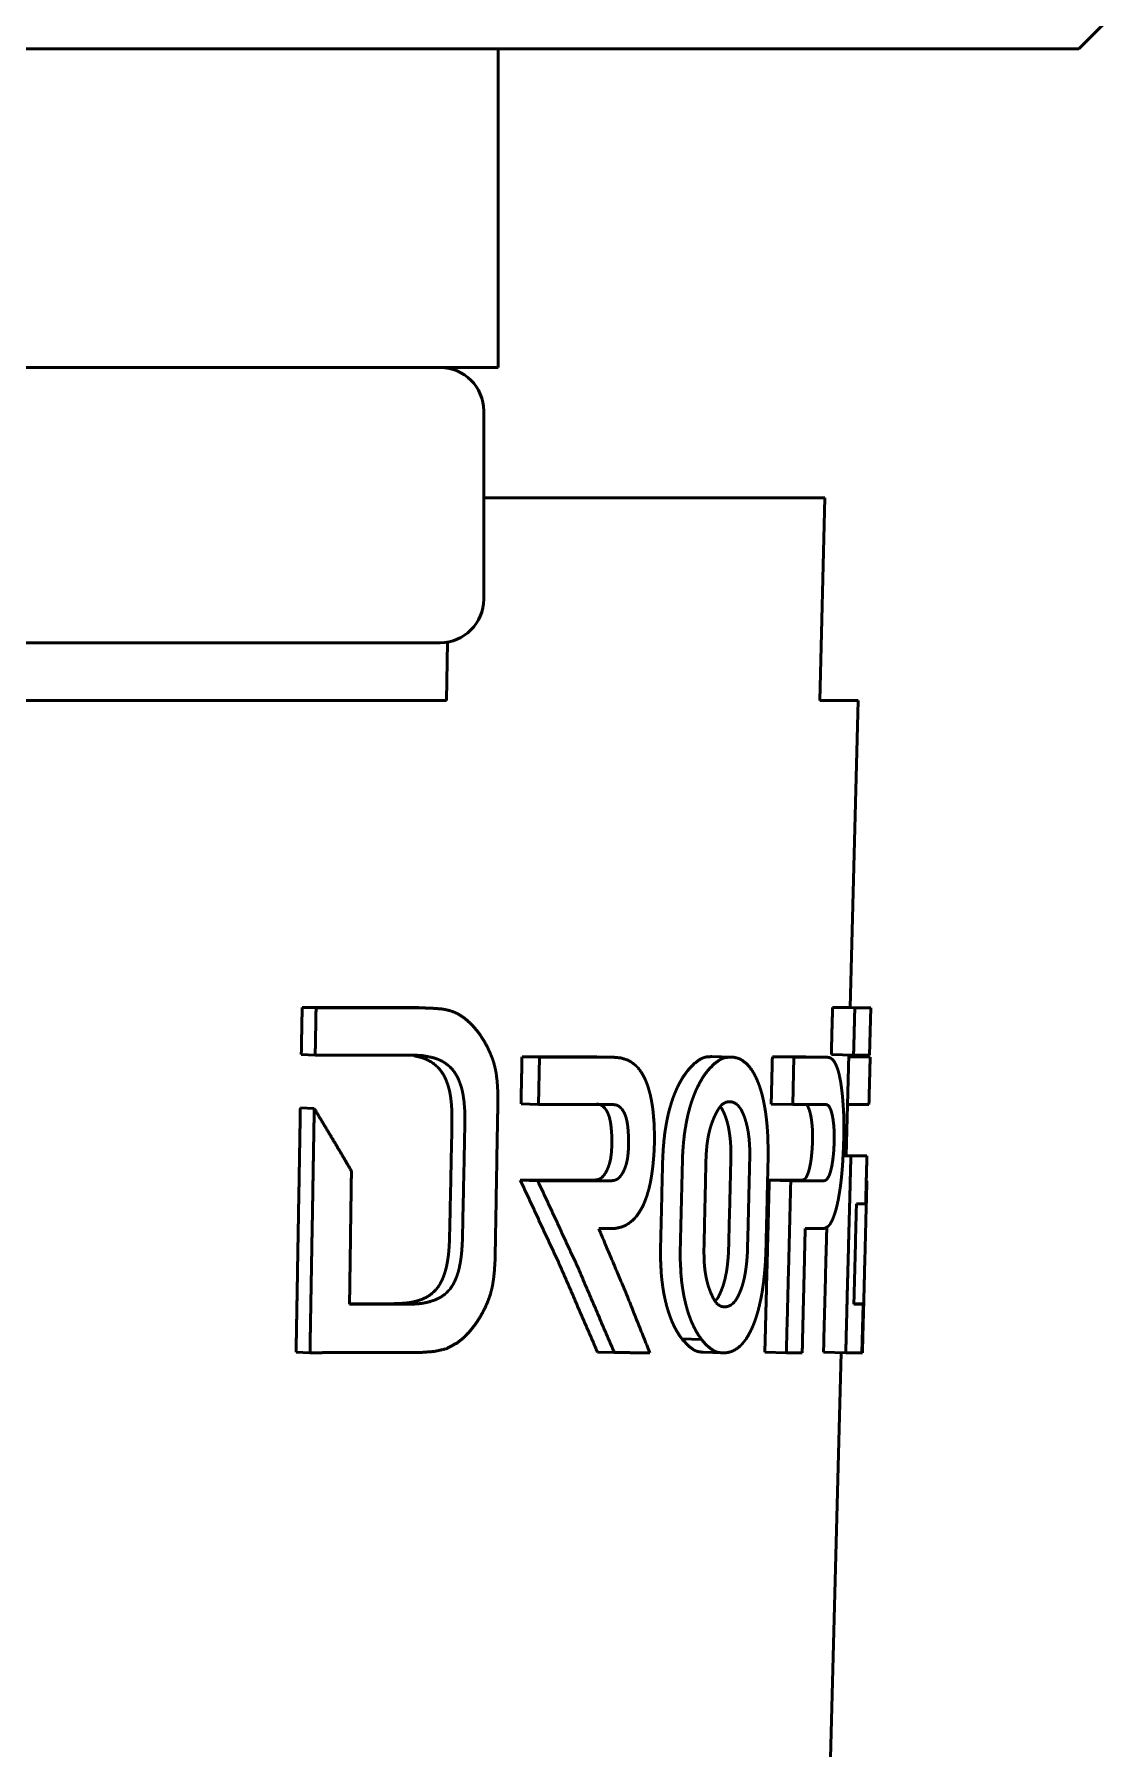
# Paper-space layout 'Layout1' of a CAD drawing. Header units: millimetres. Extents: x 69 to 348, y 30 to 269.
# Drawn here: x 239.62 to 254.44, y 132.96 to 156.63 of the extents above; entities that cross this region are included whole.
import ezdxf

# ---------------------------------------------------------------- set-up
doc = ezdxf.new("R2010")
doc.units = ezdxf.units.MM
doc.layers.add('170', color=7, linetype='Continuous', true_color=0xffffff)

psp = doc.layouts.get("Layout1")

# ---------------------------------------------------------------- linework, layer by layer
at = {"layer": '170', "color": 155, "linetype": 'Continuous', "lineweight": 50}
for p, q in [((254.042, 156.429), (254.442, 156.829)), ((246.028, 152.029), (246.028, 156.429)), ((239.915, 152.029), (237.137, 152.029)), ((245.828, 148.829), (245.828, 151.429)), ((250.537, 150.229), (250.466, 147.429)), ((245.313, 147.429), (245.328, 148.238)), ((250.887, 143.194), (250.998, 147.429)), ((243.514, 143.186), (243.322, 143.194)), ((244.934, 143.192), (244.709, 143.194)), ((245.117, 143.184), (244.934, 143.192)), ((250.951, 143.186), (250.644, 143.194)), ((251.168, 143.186), (250.881, 143.194)), ((251.155, 142.536), (251.172, 143.186)), ((243.502, 142.536), (243.31, 142.545)), ((246.599, 142.505), (246.357, 142.513)), ((246.599, 142.505), (246.585, 141.851)), ((247.644, 142.504), (247.41, 142.512)), ((249.243, 142.507), (248.977, 142.515)), ((250.11, 142.505), (249.813, 142.513)), ((250.11, 142.505), (250.094, 141.851)), ((250.578, 142.505), (250.575, 142.505)), ((250.934, 142.536), (250.627, 142.544)), ((250.833, 141.15), (250.87, 142.538)), ((251.163, 142.505), (250.869, 142.512)), ((243.489, 141.797), (243.297, 141.805)), ((246.585, 141.851), (246.343, 141.86)), ((250.094, 141.851), (249.797, 141.859)), ((251.146, 141.851), (250.852, 141.859)), ((250.897, 141.142), (250.788, 141.145)), ((251.118, 141.142), (250.831, 141.15)), ((246.574, 140.801), (246.333, 140.81)), ((250.067, 140.801), (249.77, 140.81)), ((251.118, 140.801), (251.109, 140.802)), ((244.587, 139.103), (243.978, 139.103)), ((251.054, 139.099), (250.938, 139.102)), ((251.065, 139.098), (250.938, 139.098)), ((251.047, 138.426), (251.065, 139.098)), ((248.835, 138.609), (248.565, 138.617)), ((243.43, 138.426), (243.238, 138.435)), ((247.631, 138.427), (247.398, 138.435)), ((248.858, 138.432), (249.125, 138.423)), ((250.006, 138.426), (249.709, 138.434)), ((250.826, 138.426), (250.519, 138.434)), ((250.615, 132.829), (250.762, 138.428)), ((251.056, 138.426), (251.047, 138.426))]:
    psp.add_line(p, q, dxfattribs=at)
for centre, start, end in [((245.228, 151.429), 0, 90), ((245.228, 148.829), 270, 0)]:
    psp.add_arc(centre, 0.6, start, end, dxfattribs=at)
for points, knots in [([(254.042, 156.429), (253.627, 156.429), (252.398, 156.429), (250.402, 156.429), (249.139, 156.429), (246.145, 156.429), (242.624, 156.429), (238.712, 156.429), (234.56, 156.429), (230.325, 156.429), (226.172, 156.429), (222.261, 156.429), (218.74, 156.429), (215.746, 156.429), (213.393, 156.429), (211.773, 156.429), (210.946, 156.429), (210.842, 156.429)], [0, 0, 0.00961, 0.038064, 0.084269, 0.113498, 0.182805, 0.264301, 0.354854, 0.450985, 0.548999, 0.64513, 0.735685, 0.817182, 0.886491, 0.940949, 0.978462, 0.997589, 1, 1]), ([(239.915, 156.429), (240.894, 156.429), (243.021, 156.429), (244.015, 156.429)], [0, 0, 0.238771, 0.757449, 1, 1]), ([(244.015, 156.429), (245.489, 156.429), (246.028, 156.429)], [0, 0, 0.731915, 1, 1]), ([(244.015, 152.029), (243.021, 152.029), (240.894, 152.029), (239.915, 152.029)], [0, 0, 0.242551, 0.761229, 1, 1]), ([(246.028, 152.029), (245.489, 152.029), (244.015, 152.029)], [0, 0, 0.268085, 1, 1]), ([(250.537, 150.229), (249.968, 150.229), (248.251, 150.229), (245.828, 150.229)], [0, 0, 0.120808, 0.485507, 1, 1]), ([(243.258, 148.229), (242.391, 148.229), (240.643, 148.229), (239.32, 148.229), (238.828, 148.229)], [0, 0, 0.195649, 0.590386, 0.889072, 1, 1]), ([(245.228, 148.229), (245.091, 148.229), (244.061, 148.229), (243.258, 148.229)], [0, 0, 0.069715, 0.59215, 1, 1]), ([(237.637, 147.429), (241.745, 147.429), (245.313, 147.429)], [0, 0, 0.535137, 1, 1]), ([(244.709, 143.194), (244.029, 143.194), (243.322, 143.194)], [0, 0, 0.490283, 1, 1]), ([(245.546, 143.058), (245.472, 143.105), (245.395, 143.138), (245.356, 143.15), (245.315, 143.16), (245.274, 143.168), (245.233, 143.174), (245.065, 143.185), (244.894, 143.186)], [0, 0, 0.129012, 0.253128, 0.314559, 0.375976, 0.437589, 0.499417, 0.747976, 1, 1]), ([(245.948, 142.487), (245.916, 142.566), (245.881, 142.642), (245.835, 142.726), (245.785, 142.804), (245.731, 142.877), (245.673, 142.944), (245.611, 143.004), (245.546, 143.058)], [0, 0, 0.1206, 0.238928, 0.373717, 0.50524, 0.633521, 0.758618, 0.880691, 1, 1]), ([(250.885, 143.194), (250.829, 143.194), (250.752, 143.194), (250.644, 143.194)], [0, 0, 0.232827, 0.550672, 1, 1]), ([(251.172, 143.186), (251.057, 143.186), (250.951, 143.186)], [0, 0, 0.518064, 1, 1]), ([(244.832, 142.536), (244.983, 142.528), (245.131, 142.499), (245.167, 142.488), (245.203, 142.474), (245.238, 142.458), (245.273, 142.439), (245.306, 142.418), (245.338, 142.393), (245.354, 142.38), (245.369, 142.365), (245.383, 142.35), (245.398, 142.334), (245.424, 142.3), (245.448, 142.262), (245.459, 142.242), (245.47, 142.222), (245.48, 142.2), (245.489, 142.178), (245.506, 142.133), (245.521, 142.086), (245.533, 142.038), (245.543, 141.989), (245.557, 141.888), (245.565, 141.787), (245.568, 141.684), (245.568, 141.58)], [0, 0, 0.107762, 0.214563, 0.241533, 0.268789, 0.296302, 0.324022, 0.352084, 0.380755, 0.395407, 0.410258, 0.425208, 0.4403, 0.470999, 0.502614, 0.518818, 0.535306, 0.552081, 0.56903, 0.603235, 0.637977, 0.673373, 0.709201, 0.78117, 0.853589, 0.926601, 1, 1]), ([(244.866, 142.526), (244.948, 142.507), (244.985, 142.496), (245.021, 142.482), (245.057, 142.466), (245.091, 142.447), (245.125, 142.426), (245.157, 142.401), (245.173, 142.387), (245.189, 142.373), (245.203, 142.358), (245.218, 142.342), (245.244, 142.307), (245.269, 142.27), (245.28, 142.25), (245.291, 142.229), (245.301, 142.208), (245.31, 142.186), (245.327, 142.141), (245.342, 142.094), (245.355, 142.046), (245.365, 141.996), (245.379, 141.896), (245.387, 141.794), (245.39, 141.692), (245.39, 141.588)], [0, 0, 0.070495, 0.102634, 0.135123, 0.167911, 0.200904, 0.234327, 0.268431, 0.28586, 0.303498, 0.321264, 0.339173, 0.375583, 0.413042, 0.432232, 0.451756, 0.471598, 0.491636, 0.53206, 0.573088, 0.614874, 0.657155, 0.742021, 0.827415, 0.913476, 1, 1]), ([(247.39, 142.513), (246.888, 142.513), (246.357, 142.513)], [0, 0, 0.485776, 1, 1]), ([(248.028, 140.457), (248.057, 140.526), (248.083, 140.598), (248.105, 140.674), (248.124, 140.753), (248.132, 140.793), (248.139, 140.834), (248.146, 140.876), (248.152, 140.917), (248.163, 141), (248.171, 141.085), (248.178, 141.169), (248.182, 141.254), (248.184, 141.297), (248.185, 141.34), (248.185, 141.383), (248.186, 141.425), (248.18, 141.594), (248.166, 141.76), (248.161, 141.801), (248.155, 141.842), (248.148, 141.883), (248.141, 141.923), (248.124, 142), (248.103, 142.075), (248.092, 142.111), (248.079, 142.146), (248.066, 142.18), (248.051, 142.212), (248.02, 142.272), (247.985, 142.325), (247.966, 142.349), (247.947, 142.371), (247.926, 142.392), (247.905, 142.41), (247.862, 142.441), (247.817, 142.466), (247.722, 142.496), (247.624, 142.505)], [0, 0, 0.031725, 0.064432, 0.098166, 0.132925, 0.150645, 0.168455, 0.18629, 0.204168, 0.240057, 0.276128, 0.312383, 0.34883, 0.367129, 0.385418, 0.40364, 0.421795, 0.493828, 0.565034, 0.582727, 0.600377, 0.617919, 0.635241, 0.669172, 0.702184, 0.718366, 0.734281, 0.749797, 0.764851, 0.793633, 0.8208, 0.83387, 0.846575, 0.858851, 0.87074, 0.893611, 0.915667, 0.958041, 1, 1]), ([(248.979, 142.515), (248.899, 142.509), (248.878, 142.504), (248.858, 142.497), (248.837, 142.488), (248.816, 142.478), (248.735, 142.418), (248.656, 142.335)], [0, 0, 0.208301, 0.26344, 0.320058, 0.378662, 0.439282, 0.702419, 1, 1]), ([(249.532, 142.325), (249.468, 142.406), (249.399, 142.462), (249.381, 142.473), (249.363, 142.482), (249.344, 142.489), (249.325, 142.495), (249.286, 142.504), (249.247, 142.507), (249.207, 142.506), (249.167, 142.501), (249.147, 142.496), (249.126, 142.489), (249.106, 142.48), (249.085, 142.47), (249.005, 142.41), (248.926, 142.327)], [0, 0, 0.139593, 0.261282, 0.28977, 0.31776, 0.345397, 0.372685, 0.426448, 0.479945, 0.533912, 0.589143, 0.617595, 0.646831, 0.677137, 0.708512, 0.8451, 1, 1]), ([(250.575, 142.505), (250.495, 142.505), (250.334, 142.505), (250.184, 142.505), (250.11, 142.505)], [0, 0, 0.172917, 0.51973, 0.84203, 1, 1]), ([(250.713, 142.344), (250.697, 142.387), (250.68, 142.423), (250.661, 142.454), (250.641, 142.477), (250.609, 142.498), (250.575, 142.505)], [0, 0, 0.204512, 0.383304, 0.540714, 0.675131, 0.84639, 1, 1]), ([(250.934, 142.536), (251.112, 142.536), (251.155, 142.536)], [0, 0, 0.807635, 1, 1]), ([(246.018, 141.602), (246.023, 141.829), (246.021, 142.055), (246.014, 142.167), (246.001, 142.277), (245.991, 142.331), (245.979, 142.384), (245.965, 142.437), (245.948, 142.487)], [0, 0, 0.25389, 0.507334, 0.633144, 0.757279, 0.818744, 0.879889, 0.940448, 1, 1]), ([(248.656, 142.335), (248.617, 142.285), (248.579, 142.23), (248.543, 142.17), (248.509, 142.105), (248.493, 142.07), (248.477, 142.034), (248.462, 141.997), (248.447, 141.959), (248.42, 141.881), (248.396, 141.799), (248.385, 141.757), (248.374, 141.714), (248.365, 141.67), (248.356, 141.626), (248.34, 141.536), (248.326, 141.445), (248.316, 141.353), (248.308, 141.26), (248.302, 141.166), (248.298, 141.072)], [0, 0, 0.047349, 0.097188, 0.149672, 0.204985, 0.233765, 0.263181, 0.293045, 0.323352, 0.385311, 0.449168, 0.481837, 0.515015, 0.548605, 0.582426, 0.650505, 0.719263, 0.788747, 0.858904, 0.929398, 1, 1]), ([(248.926, 142.327), (248.887, 142.277), (248.85, 142.222), (248.815, 142.162), (248.781, 142.096), (248.764, 142.062), (248.749, 142.026), (248.734, 141.989), (248.719, 141.951), (248.692, 141.873), (248.668, 141.791), (248.657, 141.749), (248.646, 141.706), (248.637, 141.662), (248.628, 141.618), (248.612, 141.528), (248.598, 141.437), (248.588, 141.345), (248.58, 141.252), (248.574, 141.158), (248.571, 141.063)], [0, 0, 0.04723, 0.09699, 0.14942, 0.204698, 0.233474, 0.262886, 0.292748, 0.323053, 0.385019, 0.448891, 0.481581, 0.514769, 0.548377, 0.582207, 0.650316, 0.719115, 0.788632, 0.858833, 0.929362, 1, 1]), ([(249.753, 141.063), (249.754, 141.25), (249.749, 141.433), (249.743, 141.524), (249.735, 141.613), (249.73, 141.657), (249.725, 141.701), (249.719, 141.744), (249.713, 141.786), (249.698, 141.868), (249.681, 141.947), (249.672, 141.985), (249.662, 142.022), (249.651, 142.058), (249.64, 142.093), (249.616, 142.159), (249.59, 142.219), (249.562, 142.275), (249.532, 142.325)], [0, 0, 0.143944, 0.285304, 0.35499, 0.424005, 0.458284, 0.492336, 0.52593, 0.558929, 0.623141, 0.685003, 0.715098, 0.74465, 0.773656, 0.801973, 0.856085, 0.906987, 0.954891, 1, 1]), ([(250.785, 141.911), (250.779, 141.984), (250.771, 142.054), (250.762, 142.122), (250.752, 142.185), (250.734, 142.27), (250.713, 142.344)], [0, 0, 0.167226, 0.327329, 0.482838, 0.628587, 0.826269, 1, 1]), ([(243.297, 141.805), (243.282, 140.946), (243.267, 140.086), (243.238, 138.435)], [0, 0, 0.255029, 0.510058, 1, 1]), ([(243.489, 141.797), (243.474, 140.954), (243.467, 140.533), (243.452, 139.69), (243.437, 138.847), (243.43, 138.426)], [0, 0, 0.249987, 0.374988, 0.624994, 0.874999, 1, 1]), ([(244.002, 140.934), (243.939, 141.042), (243.876, 141.15), (243.812, 141.258), (243.748, 141.366), (243.684, 141.473), (243.619, 141.581), (243.554, 141.689), (243.489, 141.797)], [0, 0, 0.124494, 0.249115, 0.373965, 0.498923, 0.624008, 0.749232, 0.874546, 1, 1]), ([(247.387, 141.859), (247.41, 141.857), (247.433, 141.851), (247.455, 141.841), (247.476, 141.826), (247.496, 141.807), (247.514, 141.784), (247.53, 141.757), (247.545, 141.727)], [0, 0, 0.106643, 0.214028, 0.325778, 0.4437, 0.56887, 0.703751, 0.847859, 1, 1]), ([(247.621, 141.851), (247.644, 141.849), (247.667, 141.843), (247.688, 141.833), (247.709, 141.818), (247.728, 141.799), (247.746, 141.776), (247.762, 141.749), (247.777, 141.719)], [0, 0, 0.106075, 0.212932, 0.324356, 0.442007, 0.567274, 0.702413, 0.847132, 1, 1]), ([(249.005, 141.666), (249.028, 141.716), (249.053, 141.764), (249.066, 141.786), (249.079, 141.807), (249.086, 141.816), (249.093, 141.825), (249.1, 141.834), (249.107, 141.842), (249.137, 141.866), (249.168, 141.882), (249.198, 141.89), (249.229, 141.891), (249.244, 141.889), (249.259, 141.886), (249.274, 141.882), (249.288, 141.876), (249.317, 141.859), (249.344, 141.834), (249.356, 141.819), (249.369, 141.802), (249.381, 141.783), (249.392, 141.762), (249.413, 141.717), (249.432, 141.668)], [0, 0, 0.084659, 0.165616, 0.204227, 0.241317, 0.259272, 0.276699, 0.293475, 0.309581, 0.368098, 0.420166, 0.468252, 0.514271, 0.537188, 0.560221, 0.583681, 0.607692, 0.657873, 0.713053, 0.743379, 0.775546, 0.809265, 0.844496, 0.919468, 1, 1]), ([(249.094, 141.824), (249.105, 141.81), (249.117, 141.791), (249.128, 141.77), (249.139, 141.749), (249.15, 141.725), (249.16, 141.701), (249.169, 141.676)], [0, 0, 0.106991, 0.241412, 0.381635, 0.527716, 0.679655, 0.837275, 1, 1]), ([(250.094, 141.851), (250.185, 141.851), (250.348, 141.851), (250.422, 141.851), (250.558, 141.851)], [0, 0, 0.195795, 0.548893, 0.707221, 1, 1]), ([(250.368, 141.363), (250.368, 141.412), (250.368, 141.46), (250.366, 141.508), (250.363, 141.554), (250.358, 141.597), (250.353, 141.639), (250.347, 141.677), (250.34, 141.713), (250.336, 141.73), (250.332, 141.746), (250.328, 141.761), (250.324, 141.775), (250.314, 141.8), (250.304, 141.821), (250.299, 141.83), (250.293, 141.837), (250.287, 141.844), (250.281, 141.85), (250.274, 141.855)], [0, 0, 0.096461, 0.190928, 0.283608, 0.373251, 0.45862, 0.539996, 0.616728, 0.688044, 0.721595, 0.753621, 0.784185, 0.813082, 0.865272, 0.910365, 0.930456, 0.948996, 0.966055, 0.981665, 1, 1]), ([(250.558, 141.851), (250.57, 141.849), (250.582, 141.841), (250.588, 141.836), (250.593, 141.83), (250.599, 141.822), (250.604, 141.813), (250.614, 141.792), (250.624, 141.767), (250.632, 141.738), (250.64, 141.705), (250.647, 141.669), (250.653, 141.631), (250.655, 141.61), (250.658, 141.589), (250.66, 141.568), (250.662, 141.546), (250.665, 141.5), (250.667, 141.453), (250.667, 141.429), (250.668, 141.404), (250.667, 141.379), (250.667, 141.354)], [0, 0, 0.023658, 0.049838, 0.064718, 0.081019, 0.098967, 0.118524, 0.162248, 0.212581, 0.2699, 0.333669, 0.402671, 0.476695, 0.515671, 0.555699, 0.596507, 0.638124, 0.723914, 0.813393, 0.859513, 0.906072, 0.952885, 1, 1]), ([(250.799, 141.391), (250.8, 141.46), (250.801, 141.528), (250.801, 141.596), (250.8, 141.662), (250.797, 141.727), (250.794, 141.789), (250.79, 141.851), (250.785, 141.911)], [0, 0, 0.131645, 0.262912, 0.393057, 0.521174, 0.645716, 0.766253, 0.883996, 1, 1]), ([(251.146, 141.851), (251.033, 141.851), (250.86, 141.851)], [0, 0, 0.393291, 1, 1]), ([(247.545, 141.727), (247.561, 141.684), (247.572, 141.638), (247.577, 141.614), (247.581, 141.589), (247.584, 141.564), (247.587, 141.539), (247.595, 141.437), (247.597, 141.334), (247.596, 141.283), (247.594, 141.231), (247.59, 141.18), (247.584, 141.129), (247.58, 141.104), (247.575, 141.079), (247.569, 141.055), (247.562, 141.031), (247.547, 140.986), (247.529, 140.944)], [0, 0, 0.057258, 0.117192, 0.14814, 0.179605, 0.211277, 0.243001, 0.370551, 0.499296, 0.564177, 0.62908, 0.693609, 0.757709, 0.789656, 0.821355, 0.852498, 0.883005, 0.942409, 1, 1]), ([(247.777, 141.719), (247.792, 141.676), (247.804, 141.63), (247.809, 141.606), (247.812, 141.581), (247.816, 141.556), (247.819, 141.531), (247.826, 141.429), (247.828, 141.326), (247.827, 141.275), (247.825, 141.223), (247.821, 141.172), (247.815, 141.121), (247.811, 141.096), (247.806, 141.071), (247.8, 141.047), (247.794, 141.023), (247.779, 140.978), (247.761, 140.936)], [0, 0, 0.05716, 0.117057, 0.147995, 0.179448, 0.211139, 0.242875, 0.370477, 0.499316, 0.564233, 0.629181, 0.693756, 0.757891, 0.789842, 0.821556, 0.852678, 0.883174, 0.942498, 1, 1]), ([(248.896, 141.083), (248.899, 141.162), (248.905, 141.241), (248.913, 141.319), (248.925, 141.394), (248.932, 141.431), (248.94, 141.467), (248.949, 141.503), (248.958, 141.538), (248.98, 141.604), (249.005, 141.666)], [0, 0, 0.13305, 0.2657, 0.396746, 0.524847, 0.587789, 0.650026, 0.711657, 0.77234, 0.889229, 1, 1]), ([(249.169, 141.676), (249.189, 141.614), (249.205, 141.548), (249.218, 141.477), (249.228, 141.404), (249.232, 141.366), (249.235, 141.327), (249.238, 141.288), (249.239, 141.249), (249.241, 141.17), (249.24, 141.091)], [0, 0, 0.108774, 0.224512, 0.345835, 0.471042, 0.535078, 0.600113, 0.666052, 0.732474, 0.865814, 1, 1]), ([(249.432, 141.668), (249.451, 141.606), (249.467, 141.54), (249.48, 141.469), (249.49, 141.396), (249.493, 141.358), (249.496, 141.319), (249.499, 141.28), (249.5, 141.241), (249.501, 141.162), (249.5, 141.083)], [0, 0, 0.108585, 0.224221, 0.345475, 0.47067, 0.53475, 0.599813, 0.66581, 0.732254, 0.865703, 1, 1]), ([(250.229, 140.81), (250.242, 140.812), (250.255, 140.82), (250.262, 140.825), (250.268, 140.832), (250.275, 140.841), (250.281, 140.85), (250.293, 140.873), (250.304, 140.901), (250.31, 140.916), (250.315, 140.933), (250.32, 140.951), (250.325, 140.971), (250.334, 141.012), (250.342, 141.056), (250.349, 141.104), (250.354, 141.153), (250.359, 141.204), (250.363, 141.256), (250.366, 141.309), (250.368, 141.363)], [0, 0, 0.023118, 0.048835, 0.06345, 0.079497, 0.097166, 0.116466, 0.15984, 0.210222, 0.238303, 0.26839, 0.300217, 0.333581, 0.404575, 0.481057, 0.561816, 0.645528, 0.732053, 0.820522, 0.909862, 1, 1]), ([(250.667, 141.354), (250.665, 141.301), (250.662, 141.249), (250.659, 141.197), (250.654, 141.146), (250.651, 141.121), (250.648, 141.096), (250.645, 141.072), (250.641, 141.049), (250.638, 141.027), (250.634, 141.005), (250.629, 140.983), (250.625, 140.963), (250.615, 140.926), (250.605, 140.893), (250.593, 140.865), (250.581, 140.842), (250.569, 140.825), (250.556, 140.812), (250.543, 140.804), (250.529, 140.801)], [0, 0, 0.090068, 0.178916, 0.266536, 0.352939, 0.395537, 0.437298, 0.478035, 0.517741, 0.556443, 0.594115, 0.63074, 0.666022, 0.731023, 0.788728, 0.839636, 0.883468, 0.920232, 0.951013, 0.976922, 1, 1]), ([(250.754, 140.734), (250.763, 140.81), (250.771, 140.889), (250.778, 140.971), (250.784, 141.053), (250.793, 141.221), (250.799, 141.391)], [0, 0, 0.116557, 0.237281, 0.361113, 0.48705, 0.742183, 1, 1]), ([(250.897, 141.142), (250.879, 140.463), (250.87, 140.124), (250.852, 139.445), (250.835, 138.765), (250.826, 138.426)], [0, 0, 0.250001, 0.375003, 0.625001, 0.875002, 1, 1]), ([(251.118, 141.142), (251.063, 141.142), (250.897, 141.142)], [0, 0, 0.251519, 1, 1]), ([(247.529, 140.944), (247.513, 140.914), (247.496, 140.887), (247.477, 140.863), (247.456, 140.843), (247.434, 140.828), (247.411, 140.818), (247.388, 140.812), (247.365, 140.81)], [0, 0, 0.15225, 0.29606, 0.432239, 0.559124, 0.676303, 0.78759, 0.894792, 1, 1]), ([(247.761, 140.936), (247.745, 140.906), (247.728, 140.878), (247.709, 140.855), (247.689, 140.835), (247.668, 140.82), (247.645, 140.81), (247.622, 140.803), (247.599, 140.801)], [0, 0, 0.152986, 0.297337, 0.43384, 0.560791, 0.677874, 0.788683, 0.895371, 1, 1]), ([(247.365, 140.81), (246.864, 140.81), (246.333, 140.81)], [0, 0, 0.485713, 1, 1]), ([(246.333, 140.81), (246.884, 139.623), (247.398, 138.435)], [0, 0, 0.502696, 1, 1]), ([(246.574, 140.801), (247.123, 139.615), (247.631, 138.427)], [0, 0, 0.502997, 1, 1]), ([(249.709, 138.434), (249.717, 138.731), (249.732, 139.325), (249.755, 140.216), (249.77, 140.81)], [0, 0, 0.124998, 0.374998, 0.75, 1, 1]), ([(250.067, 140.801), (250.037, 139.614), (250.006, 138.426)], [0, 0, 0.500074, 1, 1]), ([(250.529, 140.801), (250.449, 140.801), (250.288, 140.801), (250.14, 140.801), (250.067, 140.801)], [0, 0, 0.174201, 0.521932, 0.842924, 1, 1]), ([(250.513, 140.139), (250.551, 140.147), (250.588, 140.175), (250.597, 140.185), (250.606, 140.197), (250.615, 140.21), (250.623, 140.224), (250.64, 140.256), (250.655, 140.293), (250.67, 140.334), (250.685, 140.38), (250.692, 140.405), (250.698, 140.431), (250.705, 140.457), (250.711, 140.485), (250.723, 140.542), (250.734, 140.603), (250.744, 140.667), (250.754, 140.734)], [0, 0, 0.058205, 0.12649, 0.14667, 0.168367, 0.191574, 0.21616, 0.269533, 0.328751, 0.394091, 0.465737, 0.503871, 0.543287, 0.583818, 0.625517, 0.712324, 0.803719, 0.899778, 1, 1]), ([(251.118, 140.801), (251.087, 139.614), (251.072, 139.02), (251.056, 138.426)], [0, 0, 0.5, 0.75, 1, 1]), ([(247.579, 140.139), (247.642, 140.142), (247.704, 140.154), (247.735, 140.163), (247.766, 140.175), (247.781, 140.182), (247.796, 140.19), (247.811, 140.199), (247.825, 140.208), (247.854, 140.229), (247.882, 140.252), (247.896, 140.265), (247.91, 140.279), (247.923, 140.294), (247.936, 140.309), (247.984, 140.378), (248.028, 140.457)], [0, 0, 0.108573, 0.217035, 0.271959, 0.327835, 0.35632, 0.385182, 0.414566, 0.444338, 0.505132, 0.568007, 0.600341, 0.633394, 0.667173, 0.701636, 0.84522, 1, 1]), ([(247.416, 140.139), (247.436, 140.139), (247.477, 140.139), (247.518, 140.139), (247.538, 140.139), (247.579, 140.139)], [0, 0, 0.126189, 0.377679, 0.627647, 0.752188, 1, 1]), ([(248.121, 138.426), (247.779, 139.282), (247.416, 140.138)], [0, 0, 0.49777, 1, 1]), ([(250.225, 138.426), (250.238, 138.974), (250.253, 139.579), (250.266, 140.139)], [0, 0, 0.32002, 0.673341, 1, 1]), ([(250.565, 140.172), (250.554, 139.779), (250.519, 138.434)], [0, 0, 0.226201, 1, 1]), ([(245.358, 140.072), (245.355, 139.968), (245.349, 139.864), (245.345, 139.813), (245.339, 139.761), (245.332, 139.709), (245.323, 139.658), (245.313, 139.608), (245.3, 139.559), (245.285, 139.511), (245.268, 139.464), (245.248, 139.419), (245.226, 139.376), (245.213, 139.356), (245.201, 139.337), (245.187, 139.319), (245.173, 139.301), (245.142, 139.269), (245.11, 139.241), (245.094, 139.228), (245.077, 139.216), (245.059, 139.205), (245.041, 139.194), (244.969, 139.161), (244.895, 139.137), (244.857, 139.128), (244.819, 139.12), (244.781, 139.114), (244.742, 139.11), (244.665, 139.105), (244.587, 139.103)], [0, 0, 0.072082, 0.14401, 0.179929, 0.215831, 0.251757, 0.287624, 0.323177, 0.358335, 0.39315, 0.427697, 0.461683, 0.494766, 0.511001, 0.527054, 0.542958, 0.558661, 0.589156, 0.618677, 0.633178, 0.647567, 0.661864, 0.676, 0.73109, 0.785038, 0.811919, 0.838801, 0.865658, 0.892456, 0.946123, 1, 1]), ([(245.536, 140.065), (245.533, 139.96), (245.527, 139.856), (245.523, 139.804), (245.517, 139.753), (245.51, 139.701), (245.501, 139.65), (245.491, 139.6), (245.479, 139.55), (245.464, 139.502), (245.447, 139.455), (245.427, 139.41), (245.405, 139.368), (245.393, 139.348), (245.38, 139.329), (245.367, 139.31), (245.352, 139.293), (245.322, 139.261), (245.291, 139.232), (245.274, 139.22), (245.257, 139.208), (245.24, 139.197), (245.223, 139.186), (245.151, 139.152), (245.078, 139.129), (245.041, 139.12), (245.003, 139.112), (244.965, 139.106), (244.927, 139.102), (244.85, 139.096), (244.773, 139.095)], [0, 0, 0.072448, 0.144738, 0.180828, 0.216904, 0.253001, 0.289043, 0.324755, 0.360055, 0.395, 0.42966, 0.463731, 0.496859, 0.513109, 0.529163, 0.545073, 0.560768, 0.591198, 0.620635, 0.63509, 0.649418, 0.663649, 0.67773, 0.732525, 0.786152, 0.812882, 0.83961, 0.86631, 0.892965, 0.946356, 1, 1]), ([(245.889, 139.143), (245.924, 139.245), (245.949, 139.351), (245.958, 139.406), (245.966, 139.461), (245.972, 139.517), (245.977, 139.574), (245.984, 139.687), (245.987, 139.8), (245.989, 139.914), (245.991, 140.027)], [0, 0, 0.120446, 0.242605, 0.304508, 0.366997, 0.430036, 0.493326, 0.619911, 0.746595, 0.873305, 1, 1]), ([(248.27, 139.887), (248.27, 139.7), (248.279, 139.516), (248.288, 139.425), (248.3, 139.336), (248.307, 139.291), (248.314, 139.247), (248.323, 139.204), (248.332, 139.161), (248.352, 139.078), (248.375, 138.999), (248.388, 138.961), (248.401, 138.924), (248.415, 138.887), (248.429, 138.852), (248.46, 138.785), (248.493, 138.724), (248.528, 138.668), (248.565, 138.617)], [0, 0, 0.141162, 0.279971, 0.348542, 0.416612, 0.450487, 0.484202, 0.517514, 0.550317, 0.614386, 0.676457, 0.706784, 0.736661, 0.766088, 0.794933, 0.850364, 0.902903, 0.952727, 1, 1]), ([(248.542, 139.879), (248.542, 139.691), (248.552, 139.507), (248.56, 139.417), (248.572, 139.327), (248.579, 139.283), (248.586, 139.239), (248.595, 139.195), (248.604, 139.153), (248.624, 139.07), (248.647, 138.991), (248.659, 138.953), (248.673, 138.916), (248.686, 138.879), (248.701, 138.844), (248.732, 138.777), (248.764, 138.715), (248.799, 138.659), (248.835, 138.609)], [0, 0, 0.141237, 0.280126, 0.348732, 0.416834, 0.450725, 0.484455, 0.517779, 0.550596, 0.614677, 0.676759, 0.707092, 0.736957, 0.76639, 0.795226, 0.85062, 0.903107, 0.952845, 1, 1]), ([(248.835, 138.609), (248.91, 138.523), (248.989, 138.462), (249.009, 138.451), (249.03, 138.442), (249.05, 138.435), (249.07, 138.43), (249.111, 138.424), (249.152, 138.424), (249.172, 138.425), (249.192, 138.428), (249.212, 138.432), (249.232, 138.437), (249.271, 138.451), (249.308, 138.472), (249.345, 138.498), (249.381, 138.531), (249.399, 138.55), (249.416, 138.571), (249.433, 138.593), (249.45, 138.616), (249.481, 138.666), (249.511, 138.722), (249.526, 138.752), (249.54, 138.783), (249.553, 138.816), (249.566, 138.85), (249.591, 138.921), (249.613, 138.995), (249.633, 139.074), (249.651, 139.155), (249.66, 139.198), (249.668, 139.241), (249.675, 139.284), (249.681, 139.328), (249.693, 139.417), (249.703, 139.507), (249.711, 139.599), (249.718, 139.692), (249.722, 139.785), (249.725, 139.879)], [0, 0, 0.055116, 0.103519, 0.114683, 0.125509, 0.136009, 0.146254, 0.166232, 0.1859, 0.195701, 0.205541, 0.215429, 0.225359, 0.245495, 0.266382, 0.288521, 0.312252, 0.324814, 0.337857, 0.35131, 0.365146, 0.394074, 0.424835, 0.440937, 0.45755, 0.474694, 0.492346, 0.528775, 0.566574, 0.605802, 0.64653, 0.667489, 0.688723, 0.710123, 0.731671, 0.775219, 0.819365, 0.864124, 0.909292, 0.954591, 1, 1]), ([(248.952, 139.279), (248.93, 139.34), (248.912, 139.406), (248.896, 139.476), (248.884, 139.549), (248.88, 139.586), (248.876, 139.624), (248.873, 139.663), (248.871, 139.702), (248.869, 139.78), (248.869, 139.859)], [0, 0, 0.10945, 0.225598, 0.347018, 0.472122, 0.536085, 0.601005, 0.666815, 0.733081, 0.866107, 1, 1]), ([(249.209, 139.867), (249.206, 139.788), (249.2, 139.71), (249.192, 139.633), (249.182, 139.558), (249.168, 139.486), (249.152, 139.416), (249.133, 139.35), (249.11, 139.289)], [0, 0, 0.133554, 0.26651, 0.397823, 0.526114, 0.651184, 0.773074, 0.88993, 1, 1]), ([(249.47, 139.859), (249.467, 139.781), (249.461, 139.702), (249.453, 139.625), (249.443, 139.55), (249.43, 139.478), (249.414, 139.408), (249.395, 139.342), (249.373, 139.281)], [0, 0, 0.133659, 0.266728, 0.398116, 0.526467, 0.651555, 0.773409, 0.890148, 1, 1]), ([(249.373, 139.281), (249.352, 139.232), (249.329, 139.187), (249.317, 139.167), (249.305, 139.148), (249.292, 139.131), (249.278, 139.116), (249.251, 139.091), (249.222, 139.074), (249.193, 139.064), (249.163, 139.059), (249.133, 139.06), (249.103, 139.067), (249.073, 139.083), (249.045, 139.107), (249.032, 139.123), (249.019, 139.142), (249.007, 139.162), (248.995, 139.183), (248.973, 139.23), (248.952, 139.279)], [0, 0, 0.081991, 0.158599, 0.194776, 0.229524, 0.262532, 0.293582, 0.350319, 0.401876, 0.45, 0.496184, 0.542101, 0.589589, 0.640622, 0.697908, 0.730178, 0.764626, 0.800758, 0.838377, 0.917384, 1, 1]), ([(249.11, 139.289), (249.089, 139.24), (249.066, 139.195), (249.053, 139.175), (249.04, 139.156), (249.024, 139.136)], [0, 0, 0.303615, 0.587562, 0.721843, 0.85086, 1, 1]), ([(244.773, 139.095), (244.676, 139.095), (244.479, 139.095), (244.28, 139.095), (244.078, 139.095), (243.976, 139.095)], [0, 0, 0.121891, 0.368477, 0.618646, 0.872086, 1, 1]), ([(245.465, 138.563), (245.523, 138.609), (245.579, 138.661), (245.641, 138.727), (245.699, 138.8), (245.753, 138.878), (245.803, 138.961), (245.848, 139.05), (245.889, 139.143)], [0, 0, 0.10251, 0.207091, 0.331521, 0.459026, 0.589686, 0.723466, 0.860297, 1, 1]), ([(244.811, 138.43), (244.981, 138.431), (245.149, 138.443), (245.312, 138.481), (245.465, 138.563)], [0, 0, 0.25058, 0.498377, 0.744472, 1, 1]), ([(248.565, 138.617), (248.64, 138.532), (248.72, 138.47), (248.74, 138.459), (248.761, 138.45), (248.782, 138.443), (248.802, 138.438), (248.859, 138.432)], [0, 0, 0.316035, 0.594681, 0.659137, 0.721739, 0.782489, 0.841783, 1, 1]), ([(243.43, 138.426), (243.498, 138.426), (243.566, 138.426), (243.634, 138.427), (243.769, 138.427), (243.837, 138.428), (243.904, 138.428), (243.97, 138.428)], [0, 0, 0.126552, 0.252607, 0.378396, 0.628484, 0.75282, 0.876659, 1, 1]), ([(243.97, 138.428), (244.078, 138.428), (244.291, 138.429), (244.501, 138.429), (244.708, 138.43), (244.811, 138.43)], [0, 0, 0.127927, 0.38137, 0.631494, 0.87805, 1, 1]), ([(247.631, 138.427), (247.695, 138.427), (247.82, 138.427), (247.881, 138.426), (248.002, 138.426), (248.121, 138.426)], [0, 0, 0.12929, 0.384446, 0.51027, 0.758073, 1, 1]), ([(250.006, 138.426), (250.032, 138.426), (250.094, 138.426), (250.13, 138.426), (250.225, 138.426)], [0, 0, 0.118142, 0.401816, 0.565645, 1, 1]), ([(250.826, 138.426), (251.005, 138.426), (251.047, 138.426)], [0, 0, 0.809208, 1, 1])]:
    psp.add_open_spline(points, degree=1, knots=knots, dxfattribs=at)
for points in [[(250.466, 147.429), (250.998, 147.429)], [(243.322, 143.194), (243.31, 142.545)], [(243.514, 143.186), (243.502, 142.536)], [(244.894, 143.186), (243.514, 143.186)], [(250.644, 143.194), (250.627, 142.544)], [(250.951, 143.186), (250.934, 142.536)], [(243.502, 142.536), (244.832, 142.535)], [(246.357, 142.513), (246.343, 141.86)], [(247.624, 142.505), (246.599, 142.505)], [(249.797, 141.859), (249.813, 142.513)], [(249.813, 142.513), (250.274, 142.513)], [(251.163, 142.505), (251.146, 141.851)], [(246.585, 141.851), (247.621, 141.851)], [(245.39, 141.588), (245.358, 140.072)], [(245.568, 141.58), (245.536, 140.065)], [(245.991, 140.027), (246.018, 141.602)], [(248.869, 139.859), (248.896, 141.083)], [(249.24, 141.091), (249.209, 139.867)], [(249.5, 141.083), (249.47, 139.859)], [(251.101, 140.481), (251.118, 141.142)], [(243.976, 139.095), (244.002, 140.934)], [(248.298, 141.072), (248.27, 139.887)], [(248.571, 141.063), (248.542, 139.879)], [(249.725, 139.879), (249.753, 141.063)], [(247.599, 140.801), (246.574, 140.801)], [(249.77, 140.81), (250.229, 140.81)], [(250.938, 139.098), (250.974, 140.481)], [(250.974, 140.481), (251.101, 140.481)], [(250.266, 140.139), (250.513, 140.139)]]:
    psp.add_open_spline(points, degree=1, dxfattribs=at)

doc.saveas('drawing.dxf')
